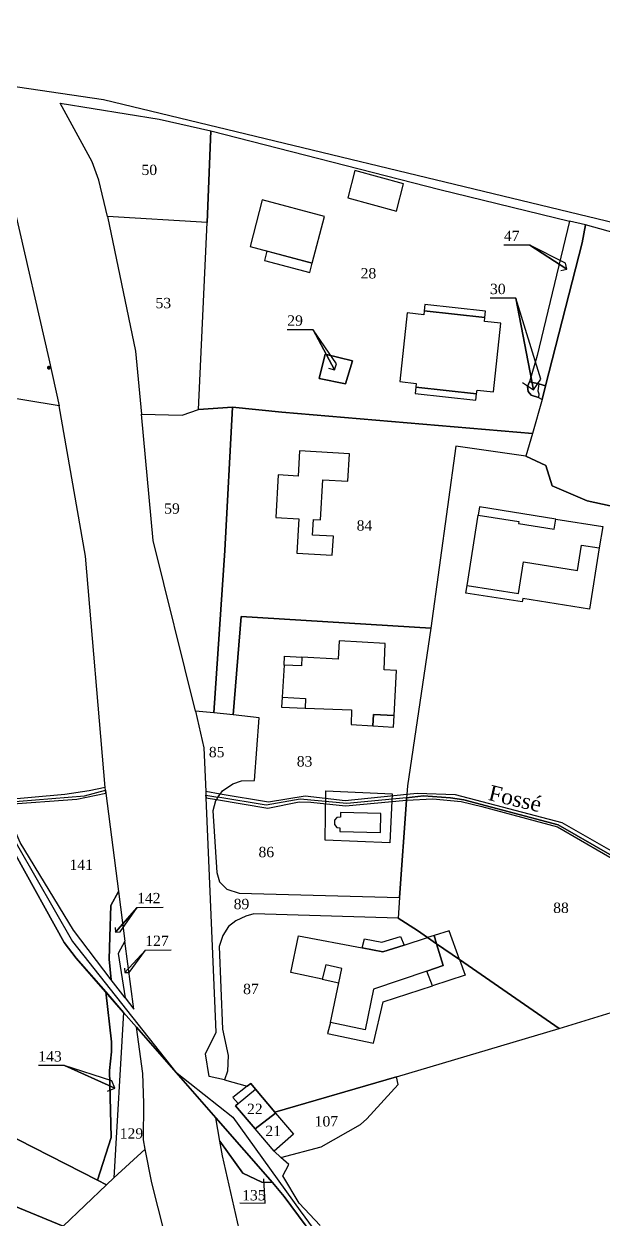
# Model space of a CAD drawing. Extents: x 1208069 to 1208800, y 6151633 to 6153055.
# Drawn here: x 1208287.8 to 1208399.7, y 6152823.7 to 6153054.8 of the extents above; entities that cross this region are included whole.
import ezdxf

# ---------------------------------------------------------------- set-up
doc = ezdxf.new("R2010")
doc.units = 0
doc.linetypes.add('CONTINU', pattern=[0])
doc.layers.get('0').update_dxf_attribs({"linetype": 'CONTINU'})
for name, color, linetype in [('1LIEUDIT', 7, 'CONTINU'), ('1PARCELLE', 7, 'CONTINU'), ('1SECTION', 7, 'CONTINU'), ('1SUBDSECT', 7, 'CONTINU'), ('1TRONFLUV', 7, 'CONTINU'), ('1TROUPARCELLE', 7, 'CONTINU'), ('1ZONCOMM', 7, 'CONTINU'), ('3BATIDUR', 7, 'CONTINU'), ('3BATILEGER', 7, 'CONTINU'), ('3CLOTNONMI', 7, 'CONTINU'), ('3FISCLINE', 7, 'CONTINUOUS'), ('3FLECHEPAR', 7, 'CONTINU'), ('3PARCELLETEX', 7, 'CONTINU'), ('3PISCINE', 7, 'CONTINUOUS'), ('3TOPOLINE', 7, 'CONTINU'), ('3TRONFLUVTEX', 7, 'CONTINU')]:
    doc.layers.add(name, color=color, linetype=linetype)
doc.styles.get("Standard").update_dxf_attribs({"font": 'Times New Roman'})

# ---------------------------------------------------------------- blocks, each defined once
blk = doc.blocks.new('CLOTNOMI')
at = {"const_width": 0.38}
blk.add_lwpolyline([(-0.19, 0.37, 1), (0.19, 0.37, 1)], format="xyb", close=True, dxfattribs=at)

msp = doc.modelspace()

# ---------------------------------------------------------------- linework, layer by layer
at = {"layer": '1LIEUDIT'}
for points in [[(1208282.58, 6153043.2), (1208303.16, 6153040.18), (1208404.16, 6153015.8)], [(1208342.16, 6152822.58), (1208338.08, 6152828.07), (1208335.83, 6152830.78), (1208324.88, 6152843.3), (1208324.88, 6152843.3), (1208309.54, 6152860.79), (1208307.05, 6152863.66), (1208297.9, 6152874.13), (1208295.55, 6152877.19), (1208286.24, 6152894.09)], [(1208286.24, 6152894.09), (1208295.55, 6152877.19), (1208297.9, 6152874.13), (1208307.05, 6152863.66), (1208309.54, 6152860.79), (1208324.88, 6152843.3), (1208324.88, 6152843.3), (1208335.83, 6152830.78), (1208338.08, 6152828.07), (1208342.16, 6152822.58)]]:
    msp.add_lwpolyline(points, dxfattribs=at)
at = {"layer": '1PARCELLE'}
for points in [[(1208323.94, 6153034.16), (1208323.22, 6153016.44), (1208303.92, 6153017.54), (1208302.28, 6153024.59), (1208300.95, 6153028.14), (1208294.76, 6153039.49), (1208313.95, 6153036.42), (1208323.94, 6153034.16)], [(1208337.65, 6152979.76), (1208328.13, 6152980.71), (1208321.53, 6152980.24), (1208323.22, 6153016.44), (1208323.94, 6153034.16), (1208368.18, 6153022.76), (1208393.24, 6153016.66), (1208387.01, 6152990.67), (1208385.54, 6152985.61), (1208385.16, 6152984.69), (1208385.25, 6152983.73), (1208385.81, 6152983.04), (1208387.28, 6152982.55), (1208387.95, 6152982.17), (1208386.07, 6152975.59), (1208337.65, 6152979.76)], [(1208228.63, 6153021.47), (1208286.09, 6153018.38), (1208292.59, 6152990.06), (1208294.58, 6152980.97), (1208268.34, 6152985.29), (1208268.31, 6152986.82), (1208267.9, 6152986.89), (1208268.03, 6152987.7), (1208261.42, 6152989.27), (1208260.57, 6152990.14), (1208254.39, 6152997.36), (1208247.07, 6153006.02), (1208242.77, 6153010.42), (1208228.63, 6153021.47)], [(1208310.54, 6152979.35), (1208318.37, 6152979.13), (1208321.53, 6152980.24), (1208323.22, 6153016.44), (1208303.92, 6153017.54), (1208309.36, 6152991.54), (1208310.54, 6152979.35)], [(1208384.78, 6152971.24), (1208388.65, 6152969.44), (1208389.89, 6152965.52), (1208396.64, 6152962.59), (1208439.4, 6152953.3), (1208475, 6152942.13), (1208481.07, 6152940.53), (1208489.03, 6152937.76), (1208489.86, 6152941.16), (1208492.34, 6152966.39), (1208494.6, 6152985.71), (1208464.09, 6152995.64), (1208421, 6153009.03), (1208396.37, 6153015.97), (1208395.68, 6153012.48), (1208388.6, 6152984.8), (1208387.95, 6152982.17), (1208386.07, 6152975.59), (1208384.78, 6152971.24)], [(1208388.6, 6152984.8), (1208395.68, 6153012.48), (1208396.37, 6153015.97), (1208393.24, 6153016.66), (1208387.01, 6152990.67), (1208385.54, 6152985.61), (1208387.34, 6152985.22), (1208388.6, 6152984.8)], [(1208351.27, 6152989.69), (1208346.01, 6152990.95), (1208344.88, 6152986.26), (1208349.97, 6152985.2), (1208351.27, 6152989.69)], [(1208283.71, 6152904.24), (1208299.51, 6152905.57), (1208303.55, 6152906.63), (1208303.5, 6152907.18), (1208299.71, 6152951.89), (1208294.58, 6152980.97), (1208268.34, 6152985.29), (1208267.7, 6152979.88), (1208266.7, 6152978.22), (1208270.47, 6152959.64), (1208274.84, 6152934.77), (1208278.9, 6152919.81), (1208282.71, 6152906.76), (1208283.53, 6152904.69), (1208283.71, 6152904.24)], [(1208387.95, 6152982.17), (1208388.6, 6152984.8), (1208387.34, 6152985.22), (1208385.54, 6152985.61), (1208385.16, 6152984.69), (1208385.25, 6152983.73), (1208385.81, 6152983.04), (1208387.28, 6152982.55), (1208387.95, 6152982.17)], [(1208324.52, 6152921.61), (1208320.95, 6152921.9), (1208312.8, 6152954.93), (1208310.54, 6152979.35), (1208318.37, 6152979.13), (1208321.53, 6152980.24), (1208328.13, 6152980.71), (1208326.6, 6152952.99), (1208324.52, 6152921.61)], [(1208328.26, 6152921.18), (1208324.52, 6152921.61), (1208326.6, 6152952.99), (1208328.13, 6152980.71), (1208337.65, 6152979.76), (1208386.07, 6152975.59), (1208384.78, 6152971.24), (1208371.26, 6152973.15), (1208366.44, 6152937.99), (1208329.76, 6152940.23), (1208328.26, 6152921.18)], [(1208361.74, 6152905.18), (1208365, 6152905.53), (1208370.25, 6152905.16), (1208372.84, 6152904.79), (1208391.06, 6152899.97), (1208401.52, 6152893.96), (1208428.6, 6152880.52), (1208429.12, 6152880.98), (1208454.97, 6152903.55), (1208487.63, 6152931.96), (1208489.03, 6152937.76), (1208481.07, 6152940.53), (1208475, 6152942.13), (1208439.4, 6152953.3), (1208396.64, 6152962.59), (1208389.89, 6152965.52), (1208388.65, 6152969.44), (1208384.78, 6152971.24), (1208371.26, 6152973.15), (1208366.44, 6152937.99), (1208361.9, 6152907.5), (1208361.78, 6152905.78), (1208361.74, 6152905.18)], [(1208325.29, 6152905.28), (1208325.75, 6152905.9), (1208326.19, 6152906.52), (1208328.19, 6152907.85), (1208329.84, 6152908.42), (1208332.38, 6152908.5), (1208333.23, 6152920.62), (1208328.26, 6152921.18), (1208329.76, 6152940.23), (1208366.44, 6152937.99), (1208361.9, 6152907.5), (1208361.78, 6152905.78), (1208361.74, 6152905.18), (1208350.21, 6152904.05), (1208341.2, 6152904.91), (1208334.6, 6152903.72), (1208325.29, 6152905.28)], [(1208322.98, 6152905.67), (1208325.29, 6152905.28), (1208325.75, 6152905.9), (1208326.19, 6152906.52), (1208328.19, 6152907.85), (1208329.84, 6152908.42), (1208332.38, 6152908.5), (1208333.23, 6152920.62), (1208328.26, 6152921.18), (1208324.52, 6152921.61), (1208320.95, 6152921.9), (1208322.56, 6152914.84), (1208322.95, 6152906.38), (1208322.98, 6152905.67)], [(1208304.66, 6152869.96), (1208297.34, 6152879.55), (1208287.06, 6152896.55), (1208283.87, 6152903.89), (1208283.71, 6152904.24), (1208299.51, 6152905.57), (1208303.55, 6152906.63), (1208303.62, 6152906.08), (1208306.08, 6152887.03), (1208304.6, 6152884.33), (1208304.36, 6152878.27), (1208304.29, 6152873.95), (1208304.66, 6152869.96)], [(1208360.13, 6152881.87), (1208332.22, 6152882.73), (1208330.68, 6152882.31), (1208328.75, 6152881.41), (1208327.36, 6152880.25), (1208326.26, 6152878.52), (1208325.51, 6152876.42), (1208326.16, 6152860.4), (1208327.26, 6152855.33), (1208327.16, 6152852.29), (1208326.53, 6152850.65), (1208323.62, 6152851.26), (1208322.91, 6152855.63), (1208324.95, 6152859.86), (1208323.01, 6152905.19), (1208322.98, 6152905.67), (1208325.29, 6152905.28), (1208324.98, 6152904.85), (1208324.79, 6152904.58), (1208324.3, 6152902.64), (1208325.06, 6152890.71), (1208325.62, 6152888.94), (1208327.02, 6152887.52), (1208329.36, 6152886.75), (1208360.38, 6152885.89), (1208360.13, 6152881.87)], [(1208325.29, 6152905.28), (1208324.98, 6152904.85), (1208324.79, 6152904.58), (1208324.3, 6152902.64), (1208325.06, 6152890.71), (1208325.62, 6152888.94), (1208327.02, 6152887.52), (1208329.36, 6152886.75), (1208360.38, 6152885.89), (1208361.71, 6152904.74), (1208361.74, 6152905.18), (1208350.21, 6152904.05), (1208341.2, 6152904.91), (1208334.6, 6152903.72), (1208325.29, 6152905.28)], [(1208391.23, 6152860.54), (1208437.3, 6152874.71), (1208437.97, 6152874.92), (1208428.6, 6152880.52), (1208401.52, 6152893.96), (1208391.06, 6152899.97), (1208372.84, 6152904.79), (1208370.25, 6152905.16), (1208365, 6152905.53), (1208361.74, 6152905.18), (1208361.71, 6152904.74), (1208360.38, 6152885.89), (1208360.13, 6152881.87), (1208363.88, 6152879.48), (1208365.82, 6152878.15), (1208367.55, 6152876.94), (1208372, 6152873.87), (1208391.23, 6152860.54)], [(1208302.01, 6152831.24), (1208283.58, 6152840.66), (1208273.06, 6152844.83), (1208248.78, 6152854.16), (1208238.1, 6152858.42), (1208224.48, 6152863.78), (1208230.85, 6152883.78), (1208253.05, 6152892.34), (1208280.89, 6152903.31), (1208286.24, 6152894.09), (1208295.55, 6152877.19), (1208297.9, 6152874.13), (1208303.59, 6152867.62), (1208304.74, 6152857.95), (1208304.69, 6152856.02), (1208304.32, 6152852.42), (1208304.68, 6152839.48), (1208302.01, 6152831.24)], [(1208306.08, 6152887.03), (1208307.31, 6152877.45), (1208306.02, 6152875.04), (1208307.33, 6152866.47), (1208304.66, 6152869.96), (1208304.29, 6152873.95), (1208304.36, 6152878.27), (1208304.6, 6152884.33), (1208306.08, 6152887.03)], [(1208359.81, 6152851.24), (1208391.23, 6152860.54), (1208372, 6152873.87), (1208367.55, 6152876.94), (1208365.82, 6152878.15), (1208363.88, 6152879.48), (1208360.13, 6152881.87), (1208332.22, 6152882.73), (1208330.68, 6152882.31), (1208328.75, 6152881.41), (1208327.36, 6152880.25), (1208326.26, 6152878.52), (1208325.51, 6152876.42), (1208326.16, 6152860.4), (1208327.26, 6152855.33), (1208327.16, 6152852.29), (1208326.53, 6152850.65), (1208330.93, 6152849.44), (1208331.62, 6152849.95), (1208332.57, 6152848.81), (1208336.3, 6152844.37), (1208359.81, 6152851.24)], [(1208307.33, 6152866.47), (1208309.05, 6152864.31), (1208307.31, 6152877.45), (1208306.02, 6152875.04), (1208307.33, 6152866.47)], [(1208303.59, 6152867.62), (1208307.05, 6152863.66), (1208305.19, 6152831.7), (1208303.76, 6152830.35), (1208302.01, 6152831.24), (1208304.68, 6152839.48), (1208304.32, 6152852.42), (1208304.69, 6152856.02), (1208304.74, 6152857.95), (1208303.59, 6152867.62)], [(1208305.19, 6152831.7), (1208311.2, 6152837.25), (1208310.93, 6152839.04), (1208310.95, 6152846.13), (1208310.76, 6152851.83), (1208309.54, 6152860.79), (1208307.05, 6152863.66), (1208305.19, 6152831.7)], [(1208332.48, 6152841.15), (1208336.43, 6152844.22), (1208336.3, 6152844.37), (1208332.57, 6152848.81), (1208331.62, 6152849.95), (1208330.93, 6152849.44), (1208328.19, 6152847.2), (1208329.19, 6152846.04), (1208328.68, 6152845.62), (1208332.48, 6152841.15)], [(1208337.45, 6152835.59), (1208345.23, 6152837.65), (1208352.83, 6152842.01), (1208354.04, 6152843.07), (1208360.13, 6152849.76), (1208359.81, 6152851.24), (1208336.3, 6152844.37), (1208336.43, 6152844.22), (1208339.88, 6152840.1), (1208336.13, 6152836.86), (1208337.45, 6152835.59)], [(1208303.76, 6152830.35), (1208295.37, 6152822.34), (1208269.18, 6152833.12), (1208273.06, 6152844.83), (1208283.58, 6152840.66), (1208302.01, 6152831.24), (1208303.76, 6152830.35)], [(1208335.83, 6152830.78), (1208333.75, 6152830.87), (1208330.12, 6152832.58), (1208325.65, 6152838.8), (1208324.88, 6152843.3), (1208335.83, 6152830.78)], [(1208336.13, 6152836.86), (1208332.48, 6152841.15), (1208336.43, 6152844.22), (1208339.88, 6152840.1), (1208336.13, 6152836.86)], [(1208354.32, 6152800.58), (1208349.04, 6152800.24), (1208346.74, 6152799.59), (1208342.77, 6152792.93), (1208341.26, 6152787.27), (1208341.41, 6152784.92), (1208341.38, 6152780.48), (1208343.79, 6152759.66), (1208338.71, 6152778.94), (1208334.14, 6152797.58), (1208329.42, 6152821.78), (1208326.15, 6152835.93), (1208325.65, 6152838.8), (1208330.12, 6152832.58), (1208333.75, 6152830.87), (1208335.83, 6152830.78), (1208338.08, 6152828.07), (1208342.16, 6152822.58), (1208346.06, 6152816.98), (1208350.49, 6152809.33), (1208354.32, 6152800.58)], [(1208269.18, 6152833.12), (1208295.37, 6152822.34), (1208294.45, 6152821.25), (1208291.74, 6152817.56), (1208288.24, 6152812.79), (1208281.17, 6152803.16), (1208275.13, 6152798.19), (1208242.47, 6152810.63), (1208245.97, 6152819.61), (1208259.71, 6152836.5), (1208269.18, 6152833.12)], [(1208305.19, 6152831.7), (1208303.76, 6152830.35), (1208295.37, 6152822.34), (1208320.48, 6152800.16), (1208316.26, 6152815.94), (1208312.54, 6152830.69), (1208311.2, 6152837.25), (1208305.19, 6152831.7)]]:
    msp.add_lwpolyline(points, close=True, dxfattribs=at)
msp.add_lwpolyline([(1208345.02, 6152822.48), (1208341.01, 6152826.77), (1208337.81, 6152832.1), (1208338.99, 6152834.29), (1208337.45, 6152835.59), (1208345.23, 6152837.65), (1208352.83, 6152842.01), (1208354.04, 6152843.07), (1208360.13, 6152849.76), (1208359.81, 6152851.24), (1208391.23, 6152860.54), (1208437.3, 6152874.71)], dxfattribs=at)
at = {"layer": '1SECTION'}
msp.add_lwpolyline([(1208314.12, 6152584.87), (1208305.82, 6152596.95), (1208296.86, 6152616.06), (1208294.71, 6152618.97), (1208280.54, 6152624.46), (1208272.68, 6152631.04), (1208269.15, 6152642.18), (1208169.44, 6152703.63), (1208095.33, 6152729.45), (1208068.94, 6152739.84), (1208079.58, 6152751.73), (1208107.63, 6152763.56), (1208118.57, 6152984.8), (1208118.78, 6153053.29), (1208131.3, 6153054.3), (1208150.49, 6153054.81), (1208169.85, 6153050.05), (1208188.46, 6153043.63), (1208217.72, 6153045.84), (1208256.95, 6153044.78), (1208282.58, 6153043.2), (1208303.16, 6153040.18), (1208404.16, 6153015.8)], dxfattribs=at)
at = {"layer": '1SUBDSECT'}
msp.add_lwpolyline([(1208314.12, 6152584.87), (1208305.82, 6152596.95), (1208296.86, 6152616.06), (1208294.71, 6152618.97), (1208280.54, 6152624.46), (1208272.68, 6152631.04), (1208269.15, 6152642.18), (1208169.44, 6152703.63), (1208095.33, 6152729.45), (1208068.94, 6152739.84), (1208079.58, 6152751.73), (1208107.63, 6152763.56), (1208118.57, 6152984.8), (1208118.78, 6153053.29), (1208131.3, 6153054.3), (1208150.49, 6153054.81), (1208169.85, 6153050.05), (1208188.46, 6153043.63), (1208217.72, 6153045.84), (1208256.95, 6153044.78), (1208282.58, 6153043.2), (1208303.16, 6153040.18), (1208404.16, 6153015.8)], dxfattribs=at)
at = {"layer": '1TRONFLUV'}
msp.add_lwpolyline([(1208303.55, 6152906.63), (1208303.5, 6152907.18), (1208300.39, 6152906.51), (1208295.68, 6152905.82), (1208283.53, 6152904.69), (1208283.71, 6152904.24), (1208283.87, 6152903.89), (1208298.01, 6152904.92), (1208303.62, 6152906.08), (1208303.55, 6152906.63)], close=True, dxfattribs=at)
msp.add_lwpolyline([(1208402.65, 6152894.11), (1208391.81, 6152900.31), (1208371.23, 6152905.73), (1208363.81, 6152905.99), (1208361.78, 6152905.78), (1208349.88, 6152904.57), (1208342.13, 6152905.46), (1208335.07, 6152904.33), (1208325.75, 6152905.9), (1208322.95, 6152906.38), (1208322.98, 6152905.67), (1208323.01, 6152905.19), (1208324.98, 6152904.85), (1208334.96, 6152903.15), (1208341.02, 6152904.42), (1208343.24, 6152904.34), (1208349.94, 6152903.59), (1208361.71, 6152904.74), (1208366.83, 6152904.95), (1208372.29, 6152904.48), (1208376.3, 6152903.46), (1208390.91, 6152899.58), (1208404.24, 6152891.81)], dxfattribs=at)
at = {"layer": '1TROUPARCELLE'}
msp.add_lwpolyline([(1208344.88, 6152986.26), (1208346.01, 6152990.95), (1208351.27, 6152989.69), (1208349.97, 6152985.2), (1208344.88, 6152986.26)], close=True, dxfattribs=at)
at = {"layer": '1ZONCOMM'}
for points in [[(1208118.78, 6153053.29), (1208131.3, 6153054.3), (1208150.49, 6153054.81), (1208169.85, 6153050.05), (1208188.46, 6153043.63), (1208217.72, 6153045.84), (1208256.95, 6153044.78), (1208282.58, 6153043.2), (1208303.16, 6153040.18), (1208404.16, 6153015.8), (1208473.63, 6152994.56), (1208507.54, 6152984.18), (1208544.46, 6152971.47), (1208580.65, 6152961.74), (1208632.74, 6152954.68), (1208664.65, 6152944.86), (1208683.61, 6152935.9), (1208703.79, 6152930.23), (1208716.59, 6152920.29), (1208727.88, 6152908.64), (1208743.94, 6152886.18), (1208739.65, 6152856.54)], [(1208118.78, 6153053.29), (1208131.3, 6153054.3), (1208150.49, 6153054.81), (1208169.85, 6153050.05), (1208188.46, 6153043.63), (1208217.72, 6153045.84), (1208256.95, 6153044.78), (1208282.58, 6153043.2), (1208303.16, 6153040.18), (1208404.16, 6153015.8), (1208473.63, 6152994.56), (1208507.54, 6152984.18), (1208544.46, 6152971.47), (1208580.65, 6152961.74), (1208632.74, 6152954.68), (1208664.65, 6152944.86), (1208683.61, 6152935.9), (1208703.79, 6152930.23), (1208716.59, 6152920.29), (1208727.88, 6152908.64), (1208743.94, 6152886.18), (1208739.65, 6152856.54)], [(1208118.78, 6153053.29), (1208131.3, 6153054.3), (1208150.49, 6153054.81), (1208169.85, 6153050.05), (1208188.46, 6153043.63), (1208217.72, 6153045.84), (1208256.95, 6153044.78), (1208282.58, 6153043.2), (1208303.16, 6153040.18), (1208404.16, 6153015.8), (1208473.63, 6152994.56), (1208507.54, 6152984.18), (1208544.46, 6152971.47), (1208580.65, 6152961.74), (1208632.74, 6152954.68), (1208664.65, 6152944.86), (1208683.61, 6152935.9), (1208703.79, 6152930.23), (1208716.59, 6152920.29), (1208727.88, 6152908.64), (1208743.94, 6152886.18), (1208739.65, 6152856.54)], [(1208188.46, 6153043.63), (1208216.91, 6153027.6), (1208231.53, 6153016.95), (1208244.96, 6153006.37), (1208261.26, 6152986.01), (1208266.96, 6152970.66), (1208270.04, 6152956.69), (1208273.97, 6152931.31), (1208282.93, 6152902.13), (1208297.15, 6152877.37), (1208317.07, 6152852.21), (1208328.16, 6152843.39), (1208341.19, 6152825.29), (1208348.7, 6152815.04)], [(1208188.46, 6153043.63), (1208216.91, 6153027.6), (1208231.53, 6153016.95), (1208244.96, 6153006.37), (1208261.26, 6152986.01), (1208266.96, 6152970.66), (1208270.04, 6152956.69), (1208273.97, 6152931.31), (1208282.93, 6152902.13), (1208297.15, 6152877.37), (1208317.07, 6152852.21), (1208328.16, 6152843.39), (1208341.19, 6152825.29), (1208348.7, 6152815.04)], [(1208188.46, 6153043.63), (1208216.91, 6153027.6), (1208231.53, 6153016.95), (1208244.96, 6153006.37), (1208261.26, 6152986.01), (1208266.96, 6152970.66), (1208270.04, 6152956.69), (1208273.97, 6152931.31), (1208282.93, 6152902.13), (1208297.15, 6152877.37), (1208317.07, 6152852.21), (1208328.16, 6152843.39), (1208341.19, 6152825.29), (1208348.7, 6152815.04)]]:
    msp.add_lwpolyline(points, dxfattribs=at)
at = {"layer": '3BATIDUR'}
for points in [[(1208361.18, 6153023.86), (1208351.74, 6153026.44), (1208350.43, 6153021.19), (1208359.8, 6153018.63), (1208361.18, 6153023.86)], [(1208345.87, 6153017.59), (1208333.84, 6153020.77), (1208331.49, 6153011.75), (1208343.52, 6153008.57), (1208345.87, 6153017.59)], [(1208379.28, 6152990.3), (1208380, 6152996.93), (1208376.82, 6152997.29), (1208376.89, 6152998.04), (1208365.16, 6152999.32), (1208365.07, 6152998.57), (1208361.89, 6152998.92), (1208360.44, 6152985.65), (1208363.62, 6152985.29), (1208363.53, 6152984.54), (1208375.28, 6152983.25), (1208375.37, 6152984), (1208378.54, 6152983.66), (1208379.28, 6152990.3)], [(1208346.01, 6152990.95), (1208344.88, 6152986.26), (1208349.97, 6152985.2), (1208351.27, 6152989.69), (1208346.01, 6152990.95)], [(1208387.28, 6152982.55), (1208385.81, 6152983.04), (1208385.25, 6152983.73), (1208385.16, 6152984.69), (1208385.54, 6152985.61), (1208387.34, 6152985.22), (1208387.13, 6152983.84), (1208387.34, 6152983.25), (1208387.28, 6152982.55)], [(1208350.38, 6152966.38), (1208350.69, 6152971.68), (1208341.06, 6152972.24), (1208340.78, 6152967.37), (1208336.96, 6152967.6), (1208336.48, 6152959.39), (1208340.93, 6152959.13), (1208340.54, 6152952.47), (1208347.38, 6152952.08), (1208347.6, 6152955.73), (1208343.58, 6152955.98), (1208343.75, 6152958.97), (1208345.1, 6152958.89), (1208345.56, 6152966.66), (1208350.38, 6152966.38)], [(1208390.6, 6152959.07), (1208399.66, 6152957.63), (1208399, 6152953.49), (1208397.13, 6152941.67), (1208384.21, 6152943.71), (1208384.1, 6152943.03), (1208373.22, 6152944.75), (1208373.45, 6152946.19), (1208375.61, 6152959.82), (1208383.48, 6152958.58), (1208383.41, 6152958.18), (1208390.29, 6152957.09), (1208390.6, 6152959.07)], [(1208359.34, 6152921.06), (1208359.79, 6152929.79), (1208357.42, 6152929.94), (1208357.59, 6152935), (1208348.75, 6152935.52), (1208348.53, 6152931.99), (1208341.48, 6152932.38), (1208341.44, 6152930.69), (1208338.09, 6152930.82), (1208337.73, 6152924.61), (1208342.21, 6152924.4), (1208342.16, 6152922.53), (1208351.12, 6152922.16), (1208351.03, 6152919.33), (1208355.22, 6152919.09), (1208355.34, 6152921.28), (1208359.34, 6152921.06)], [(1208353.15, 6152876.14), (1208357.15, 6152875.37), (1208361.29, 6152876.69), (1208365.82, 6152878.15), (1208367.55, 6152876.94), (1208368.84, 6152872.75), (1208365.66, 6152871.67), (1208355.39, 6152868.18), (1208353.76, 6152860.3), (1208347.07, 6152861.7), (1208348.69, 6152869.41), (1208349.27, 6152872.18), (1208346.13, 6152872.88), (1208345.45, 6152870.1), (1208339.4, 6152871.39), (1208340.83, 6152878.48), (1208353.15, 6152876.14)], [(1208367.07, 6152878.55), (1208365.82, 6152878.15), (1208367.55, 6152876.94), (1208367.07, 6152878.55)], [(1208332.57, 6152848.81), (1208336.3, 6152844.37), (1208336.43, 6152844.22), (1208332.48, 6152841.15), (1208328.68, 6152845.62), (1208329.19, 6152846.04), (1208332.57, 6152848.81)], [(1208336.43, 6152844.22), (1208339.88, 6152840.1), (1208336.13, 6152836.86), (1208332.48, 6152841.15), (1208336.43, 6152844.22)]]:
    msp.add_lwpolyline(points, close=True, dxfattribs=at)
at = {"layer": '3BATILEGER'}
for points in [[(1208343.52, 6153008.57), (1208343.52, 6153008.57), (1208334.76, 6153010.88), (1208334.28, 6153009.04), (1208343.04, 6153006.74), (1208343.52, 6153008.57)], [(1208377.03, 6152999.26), (1208365.29, 6153000.53), (1208365.16, 6152999.32), (1208376.89, 6152998.04), (1208377.03, 6152999.26)], [(1208375.28, 6152983.25), (1208363.53, 6152984.54), (1208363.4, 6152983.33), (1208375.15, 6152982.03), (1208375.28, 6152983.25)], [(1208375.86, 6152961.41), (1208375.61, 6152959.82), (1208383.48, 6152958.58), (1208383.41, 6152958.18), (1208390.29, 6152957.09), (1208390.6, 6152959.07), (1208375.86, 6152961.41)], [(1208338.09, 6152930.82), (1208338.18, 6152932.57), (1208341.48, 6152932.38), (1208341.44, 6152930.69), (1208338.09, 6152930.82)], [(1208355.22, 6152919.09), (1208359.24, 6152918.85), (1208359.34, 6152921.06), (1208355.34, 6152921.28), (1208355.22, 6152919.09)], [(1208367.07, 6152878.55), (1208367.55, 6152876.94), (1208372, 6152873.87), (1208369.96, 6152879.47), (1208367.07, 6152878.55)], [(1208361.29, 6152876.69), (1208357.15, 6152875.37), (1208353.15, 6152876.14), (1208353.62, 6152877.89), (1208356.96, 6152877.27), (1208360.58, 6152878.36), (1208361.29, 6152876.69)], [(1208365.66, 6152871.67), (1208368.84, 6152872.75), (1208367.55, 6152876.94), (1208372, 6152873.87), (1208373.08, 6152870.87), (1208366.75, 6152868.82), (1208365.66, 6152871.67)], [(1208348.69, 6152869.41), (1208349.27, 6152872.18), (1208346.13, 6152872.88), (1208345.45, 6152870.1), (1208348.69, 6152869.41)]]:
    msp.add_lwpolyline(points, close=True, dxfattribs=at)
at = {"layer": '3FISCLINE'}
for points in [[(1208337.73, 6152924.61), (1208337.55, 6152922.69), (1208342.16, 6152922.53)], [(1208347.07, 6152861.7), (1208346.49, 6152859.61), (1208355.39, 6152857.74), (1208357.24, 6152865.73), (1208366.75, 6152868.82)]]:
    msp.add_lwpolyline(points, dxfattribs=at)
at = {"layer": '3FLECHEPAR'}
for points in [[(1208391.54, 6153007.13), (1208392.71, 6153007.39), (1208385.59, 6153012.04), (1208392.71, 6153007.38), (1208392.46, 6153008.56), (1208385.58, 6153012.04), (1208380.58, 6153012.01)], [(1208384.15, 6152985.47), (1208386.27, 6152984.04), (1208382.89, 6153001.77), (1208386.26, 6152984.04), (1208387.7, 6152986.13), (1208382.89, 6153001.79), (1208377.88, 6153001.76)], [(1208346.65, 6152988.26), (1208347.83, 6152987.9), (1208343.7, 6152995.67), (1208347.82, 6152987.89), (1208348.2, 6152989.08), (1208343.7, 6152995.68), (1208338.69, 6152995.65)], [(1208305.4, 6152880.09), (1208305.47, 6152879.19), (1208309.68, 6152883.98), (1208305.46, 6152879.19), (1208306.36, 6152879.25), (1208309.68, 6152883.98), (1208314.68, 6152884.01)], [(1208307.23, 6152872.2), (1208307.27, 6152871.37), (1208311.26, 6152875.71), (1208307.26, 6152871.36), (1208308.1, 6152871.39), (1208311.26, 6152875.71), (1208316.27, 6152875.74)], [(1208303.93, 6152848.47), (1208305.34, 6152849.01), (1208295.6, 6152853.41), (1208305.33, 6152849), (1208304.81, 6152850.42), (1208295.59, 6152853.41), (1208290.58, 6152853.38)], [(1208329.51, 6152826.82), (1208334.4, 6152826.81), (1208334.14, 6152831.48)]]:
    msp.add_lwpolyline(points, dxfattribs=at)
at = {"layer": '3PISCINE'}
msp.add_lwpolyline([(1208348.88, 6152898.64), (1208356.69, 6152898.45), (1208356.78, 6152902.11), (1208348.99, 6152902.3), (1208348.97, 6152901.4), (1208348.24, 6152901.36), (1208347.79, 6152900.84), (1208347.82, 6152900), (1208348.29, 6152899.45), (1208348.87, 6152899.35), (1208348.88, 6152898.64)], close=True, dxfattribs=at)
at = {"layer": '3TOPOLINE'}
for points in [[(1208373.45, 6152946.19), (1208383.41, 6152944.64), (1208384.37, 6152950.78), (1208394.8, 6152949.15), (1208395.56, 6152954.03), (1208399, 6152953.49)], [(1208346.17, 6152906.52), (1208358.94, 6152905.95), (1208358.53, 6152896.44), (1208346.01, 6152896.95), (1208346.17, 6152906.52)]]:
    msp.add_lwpolyline(points, dxfattribs=at)

# ---------------------------------------------------------------- block references
at = {"layer": '3CLOTNONMI', "rotation": 102.4}
msp.add_blockref('CLOTNOMI', (1208292.96, 6152988.41), dxfattribs=at)

# ---------------------------------------------------------------- texts
at = {"layer": '3PARCELLETEX'}
for s, p in [('50', (1208310.52, 6153025.59)), ('47', (1208380.57, 6153012.82)), ('28', (1208352.87, 6153005.59)), ('30', (1208377.88, 6153002.56)), ('53', (1208313.23, 6152999.84)), ('29', (1208338.69, 6152996.45)), ('59', (1208314.9, 6152960.1)), ('84', (1208352.1, 6152956.83)), ('85', (1208323.53, 6152913.01)), ('83', (1208340.53, 6152911.22)), ('86', (1208333.13, 6152893.68)), ('141', (1208296.59, 6152891.22)), ('89', (1208328.33, 6152883.63)), ('88', (1208390.09, 6152882.9)), ('87', (1208330.15, 6152867.2)), ('22', (1208330.91, 6152844.01)), ('107', (1208343.99, 6152841.62)), ('129', (1208306.3, 6152839.27)), ('21', (1208334.45, 6152839.75)), ('135', (1208329.97, 6152827.32))]:
    msp.add_text(s, height=2, dxfattribs=at).set_placement(p)
for s, p in [('142', (1208309.67, 6152884.78)), ('127', (1208311.25, 6152876.51)), ('143', (1208290.57, 6152854.18))]:
    msp.add_text(s, height=2, rotation=360, dxfattribs=at).set_placement(p)
at = {"layer": '3TRONFLUVTEX'}
msp.add_text('Fossé', height=3, rotation=346.5, dxfattribs=at).set_placement((1208377.37, 6152904.78))

doc.saveas('drawing.dxf')
